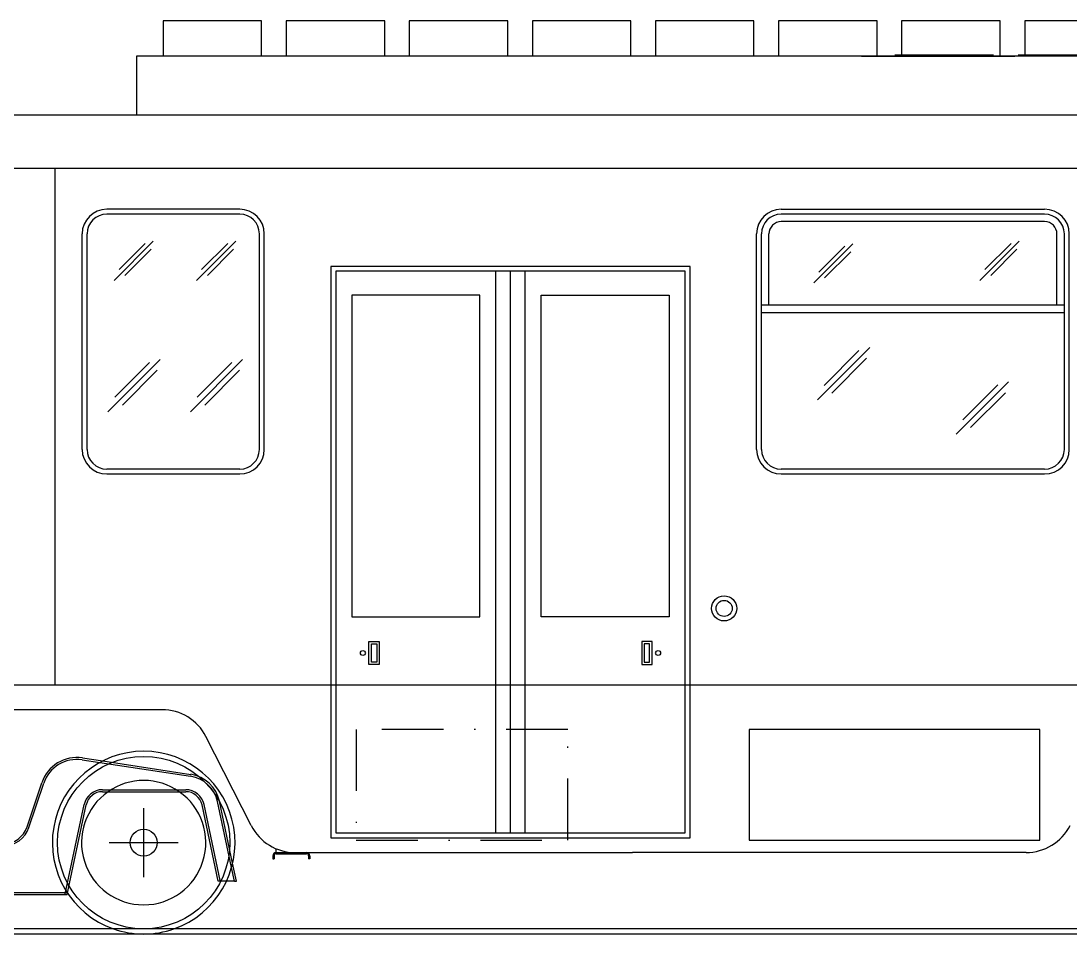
# Model space of a CAD drawing. Header units: millimetres. Extents: x 4061 to 4749, y 69169 to 69366.
# Drawn here: x 4408.4 to 4493.7, y 69258.7 to 69332.9 of the extents above; entities that cross this region are included whole.
import ezdxf

# ---------------------------------------------------------------- set-up
doc = ezdxf.new("R2010")
doc.units = ezdxf.units.MM
doc.header["$LTSCALE"] = 0.1
doc.linetypes.add('DASHDOT', pattern=[1, 0.5, -0.25, 0, -0.25])
doc.layers.get('0').update_dxf_attribs({"color": 6})
doc.layers.add('Subtire', color=4, linetype='Continuous')

msp = doc.modelspace()

# ---------------------------------------------------------------- linework, layer by layer
for p, q in [((4595.321, 69259.12), (4071.721, 69259.12)), ((4595.401, 69258.7), (4071.801, 69258.7))]:
    msp.add_line(p, q)
at = {"color": 2, "linetype": 'DASHDOT', "ltscale": 100}
msp.add_lwpolyline([(4452.861, 69275.32), (4435.661, 69275.32), (4435.661, 69266.32), (4452.861, 69266.32)], close=True, dxfattribs=at)
msp.add_lwpolyline([(4467.601, 69266.32), (4491.201, 69266.32), (4491.201, 69275.32), (4467.601, 69275.32)], close=True)
at = {"layer": 'Subtire'}
for p, q in [((4427.981, 69332.852), (4419.981, 69332.852)), ((4419.981, 69332.852), (4419.981, 69329.99)), ((4427.981, 69329.99), (4427.981, 69332.852)), ((4437.981, 69332.852), (4429.981, 69332.852)), ((4429.981, 69332.852), (4429.981, 69329.99)), ((4437.981, 69329.99), (4437.981, 69332.852)), ((4447.981, 69332.852), (4439.981, 69332.852)), ((4439.981, 69332.852), (4439.981, 69329.99)), ((4447.981, 69329.99), (4447.981, 69332.852)), ((4449.981, 69332.852), (4449.981, 69329.99)), ((4457.981, 69332.852), (4449.981, 69332.852)), ((4457.981, 69329.99), (4457.981, 69332.852)), ((4459.981, 69332.852), (4459.981, 69329.99)), ((4467.981, 69332.852), (4459.981, 69332.852)), ((4467.981, 69329.99), (4467.981, 69332.852)), ((4477.981, 69332.852), (4469.981, 69332.852)), ((4469.981, 69332.852), (4469.981, 69329.99)), ((4477.981, 69329.99), (4477.981, 69332.852)), ((4487.981, 69332.852), (4479.981, 69332.852)), ((4479.981, 69332.852), (4479.981, 69329.99)), ((4487.981, 69329.99), (4487.981, 69332.852)), ((4497.981, 69332.852), (4489.981, 69332.852)), ((4489.981, 69332.852), (4489.981, 69329.99)), ((4548.143, 69329.99), (4417.81, 69329.99)), ((4417.81, 69329.99), (4417.81, 69325.22)), ((4548.143, 69329.99), (4472.981, 69329.99)), ((4548.143, 69329.99), (4472.981, 69329.99)), ((4476.715, 69329.99), (4489.176, 69329.99)), ((4476.715, 69329.99), (4489.176, 69329.99)), ((4487.437, 69330.082), (4479.437, 69330.082)), ((4497.437, 69330.082), (4489.437, 69330.082)), ((4407.401, 69325.22), (4409.631, 69325.22)), ((4409.631, 69325.22), (4547.951, 69325.22)), ((4407.401, 69320.9), (4591.365, 69320.9)), ((4411.201, 69278.9), (4411.201, 69320.9)), ((4426.201, 69317.56), (4415.401, 69317.56)), ((4426.201, 69317.16), (4415.401, 69317.16)), ((4470.201, 69317.56), (4491.601, 69317.56)), ((4491.601, 69317.16), (4470.201, 69317.16)), ((4491.601, 69316.56), (4470.201, 69316.56)), ((4413.401, 69298.06), (4413.401, 69315.56)), ((4413.801, 69298.06), (4413.801, 69315.56)), ((4427.801, 69298.06), (4427.801, 69315.56)), ((4428.201, 69298.06), (4428.201, 69315.56)), ((4468.201, 69298.06), (4468.201, 69315.56)), ((4468.601, 69298.06), (4468.601, 69315.56)), ((4469.201, 69309.76), (4469.201, 69315.56)), ((4492.601, 69309.76), (4492.601, 69315.56)), ((4493.201, 69298.06), (4493.201, 69315.56)), ((4493.601, 69298.06), (4493.601, 69315.56)), ((4415.999, 69311.781), (4419.181, 69314.963)), ((4416.408, 69312.658), (4418.53, 69314.779)), ((4416.876, 69312.19), (4418.998, 69314.311)), ((4422.698, 69311.781), (4425.88, 69314.963)), ((4423.107, 69312.658), (4425.228, 69314.779)), ((4423.575, 69312.19), (4425.696, 69314.311)), ((4472.845, 69311.576), (4476.027, 69314.758)), ((4473.254, 69312.453), (4475.375, 69314.574)), ((4486.343, 69311.781), (4489.525, 69314.963)), ((4486.752, 69312.658), (4488.873, 69314.779)), ((4487.22, 69312.19), (4489.341, 69314.311)), ((4473.722, 69311.985), (4475.843, 69314.106)), ((4447.002, 69266.92), (4447.002, 69312.52)), ((4447.002, 69278.9), (4447.002, 69312.5)), ((4448.202, 69266.92), (4448.202, 69312.52)), ((4449.402, 69266.92), (4449.402, 69312.52)), ((4449.402, 69278.9), (4449.402, 69312.5)), ((4493.201, 69309.76), (4468.601, 69309.76)), ((4493.201, 69309.16), (4468.601, 69309.16)), ((4473.142, 69302.081), (4477.385, 69306.324)), ((4473.688, 69303.251), (4476.516, 69306.079)), ((4415.5, 69301.117), (4419.742, 69305.36)), ((4416.045, 69302.287), (4418.873, 69305.115)), ((4422.2, 69301.117), (4426.442, 69305.36)), ((4422.745, 69302.287), (4425.573, 69305.115)), ((4474.312, 69302.627), (4477.14, 69305.455)), ((4416.669, 69301.663), (4419.497, 69304.491)), ((4423.369, 69301.663), (4426.197, 69304.491)), ((4484.41, 69299.291), (4488.653, 69303.534)), ((4484.955, 69300.46), (4487.784, 69303.289)), ((4485.579, 69299.836), (4488.408, 69302.665)), ((4426.201, 69296.46), (4415.401, 69296.46)), ((4491.601, 69296.46), (4470.201, 69296.46)), ((4415.401, 69296.06), (4426.201, 69296.06)), ((4470.201, 69296.06), (4491.601, 69296.06)), ((4436.699, 69280.584), (4436.699, 69282.455)), ((4436.699, 69282.455), (4437.545, 69282.455)), ((4436.899, 69280.784), (4436.899, 69282.255)), ((4436.899, 69282.255), (4437.345, 69282.255)), ((4437.345, 69282.255), (4437.345, 69280.784)), ((4437.545, 69282.455), (4437.545, 69280.584)), ((4459.706, 69282.455), (4458.86, 69282.455)), ((4458.86, 69282.455), (4458.86, 69280.584)), ((4459.06, 69282.255), (4459.06, 69280.784)), ((4459.506, 69282.255), (4459.06, 69282.255)), ((4459.506, 69280.784), (4459.506, 69282.255)), ((4459.706, 69280.584), (4459.706, 69282.455)), ((4437.545, 69280.584), (4436.699, 69280.584)), ((4437.345, 69280.784), (4436.899, 69280.784)), ((4458.86, 69280.584), (4459.706, 69280.584)), ((4459.06, 69280.784), (4459.506, 69280.784)), ((4595.401, 69278.9), (4071.801, 69278.9)), ((4419.894, 69276.92), (4407.401, 69276.92)), ((4427.14, 69267.505), (4423.459, 69274.735)), ((4413.396, 69272.843), (4414.833, 69272.626)), ((4413.42, 69273.001), (4415.073, 69272.751)), ((4414.833, 69272.626), (4422.213, 69271.51)), ((4415.073, 69272.751), (4422.236, 69271.668)), ((4408.924, 69267.403), (4410.128, 69270.989)), ((4409.076, 69267.352), (4410.279, 69270.938)), ((4415.058, 69270.42), (4421.818, 69270.42)), ((4415.058, 69270.26), (4421.818, 69270.26)), ((4412.027, 69261.953), (4413.571, 69269.216)), ((4412.184, 69261.92), (4413.728, 69269.182)), ((4424.462, 69263), (4423.148, 69269.182)), ((4424.462, 69263), (4423.148, 69269.182)), ((4424.619, 69263.033), (4423.305, 69269.216)), ((4425.539, 69264.093), (4424.4, 69269.449)), ((4425.628, 69264.44), (4424.557, 69269.482)), ((4418.401, 69263.32), (4418.401, 69268.92)), ((4415.601, 69266.12), (4421.201, 69266.12)), ((4429.161, 69265.32), (4429.161, 69265.629)), ((4428.901, 69265.06), (4428.901, 69264.8)), ((4428.901, 69264.8), (4429.001, 69264.8)), ((4429.001, 69265.06), (4429.001, 69264.8)), ((4429.161, 69265.32), (4430.704, 69265.32)), ((4429.161, 69265.22), (4431.641, 69265.22)), ((4430.704, 69265.32), (4458.104, 69265.32)), ((4431.801, 69265.06), (4431.801, 69264.8)), ((4431.901, 69264.8), (4431.801, 69264.8)), ((4431.901, 69265.06), (4431.901, 69264.8)), ((4490.097, 69265.32), (4458.104, 69265.32)), ((4425.771, 69263), (4425.539, 69264.093)), ((4425.935, 69263), (4425.628, 69264.44)), ((4425.133, 69263), (4424.462, 69263)), ((4425.771, 69263), (4425.133, 69263)), ((4425.771, 69263), (4425.935, 69263)), ((4407.401, 69262.08), (4412.184, 69262.08)), ((4407.401, 69261.92), (4412.184, 69261.92))]:
    msp.add_line(p, q, dxfattribs=at)
for points in [[(4462.802, 69312.92), (4433.602, 69312.92), (4433.602, 69266.52), (4462.802, 69266.52)], [(4462.402, 69312.52), (4434.002, 69312.52), (4434.002, 69266.92), (4462.402, 69266.92)], [(4435.302, 69310.58), (4435.302, 69284.46), (4445.702, 69284.46), (4445.702, 69310.58)], [(4450.702, 69310.58), (4461.102, 69310.58), (4461.102, 69284.46), (4450.702, 69284.46)]]:
    msp.add_lwpolyline(points, close=True, dxfattribs=at)
for centre, radius in [((4465.56, 69285.146), 1.019), ((4465.56, 69285.146), 0.653), ((4436.211, 69281.52), 0.201), ((4460.194, 69281.52), 0.201), ((4418.401, 69266.12), 7), ((4418.401, 69266.12), 1.1)]:
    msp.add_circle(centre, radius, dxfattribs=at)
for centre, radius, start, end in [((4415.401, 69315.56), 2, 90, 180), ((4415.401, 69315.56), 1.6, 90, 180), ((4426.201, 69315.56), 2, 0, 90), ((4426.201, 69315.56), 1.6, 0, 90), ((4470.201, 69315.56), 2, 90, 180), ((4470.201, 69315.56), 1.6, 90, 180), ((4491.601, 69315.56), 2, 0, 90), ((4491.601, 69315.56), 1.6, 0, 90), ((4470.201, 69315.56), 1, 90, 180), ((4491.601, 69315.56), 1, 0, 90), ((4415.401, 69298.06), 2, 180, 270), ((4415.401, 69298.06), 1.6, 180, 270), ((4426.201, 69298.06), 1.6, 270, 0), ((4426.201, 69298.06), 2, 270, 0), ((4470.201, 69298.06), 2, 180, 270), ((4470.201, 69298.06), 1.6, 180, 270), ((4491.601, 69298.06), 2, 270, 0), ((4491.601, 69298.06), 1.6, 270, 0), ((4419.894, 69272.92), 4, 26.9836, 90), ((4418.401, 69266.12), 7.42, 289.37004, 250.62996), ((4412.972, 69270.035), 3, 81.40172, 161.45377), ((4412.972, 69270.035), 2.84, 81.40172, 161.45377), ((4421.818, 69268.9), 2.8, 12, 81.70604), ((4418.401, 69266.12), 5.05, 55.06498, 124.93502), ((4421.818, 69268.9), 2.64, 12, 81.70604), ((4418.401, 69266.12), 5.05, 124.93502, 55.06498), ((4415.058, 69268.9), 1.52, 90, 168), ((4415.058, 69268.9), 1.36, 90, 168), ((4421.818, 69268.9), 1.52, 12, 90), ((4421.818, 69268.9), 1.36, 12, 90), ((4407.028, 69268.039), 2.16, 269.56316, 341.45377), ((4407.028, 69268.039), 2, 269.56316, 341.45377), ((4430.704, 69269.32), 4, 206.9836, 270), ((4490.097, 69269.32), 4, 270, 333.0164), ((4429.161, 69265.06), 0.26, 90, 180), ((4429.161, 69265.06), 0.16, 90, 180), ((4431.641, 69265.06), 0.26, 0, 90), ((4431.641, 69265.06), 0.16, 0, 90), ((4418.401, 69266.12), 7.42, 250.62996, 289.37004)]:
    msp.add_arc(centre, radius, start, end, dxfattribs=at)

doc.saveas('drawing.dxf')
